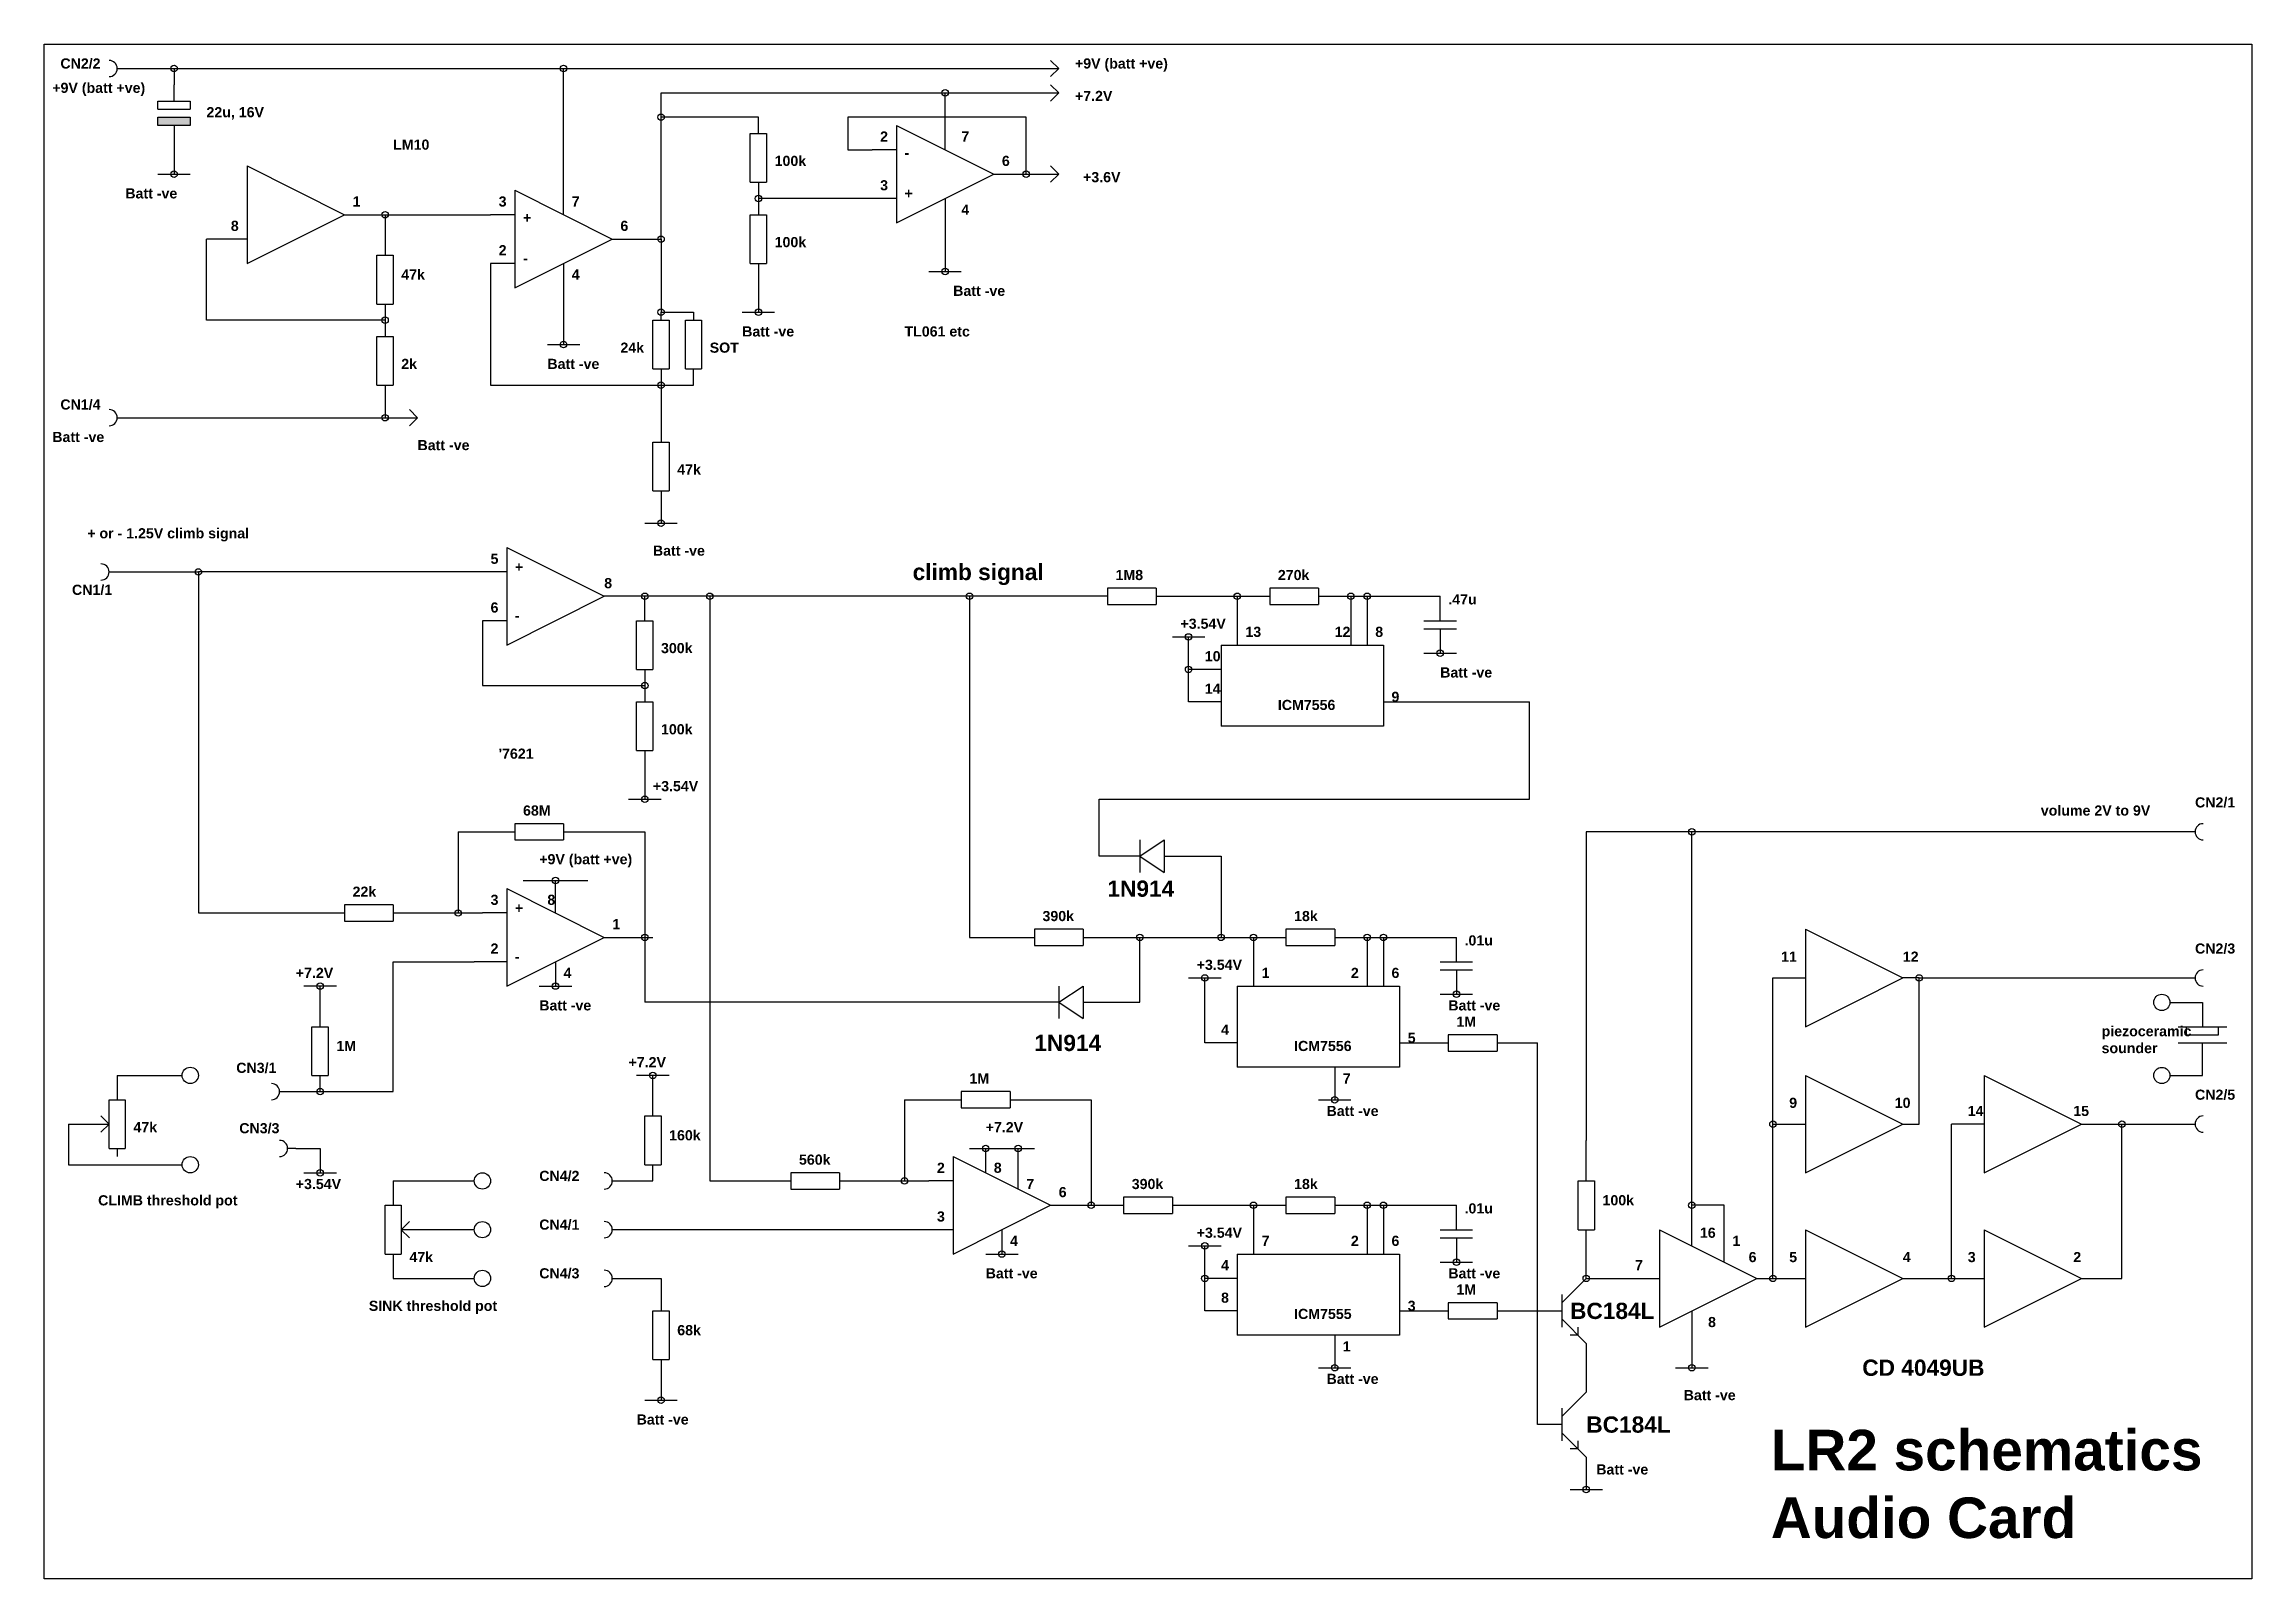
# Model space of a CAD drawing. Extents: x 11 to 283, y 14 to 203.
import ezdxf

# ---------------------------------------------------------------- set-up
doc = ezdxf.new("R2010")
doc.units = 0
doc.layers.add('1', color=7, linetype='CONTINUOUS')
doc.styles.add('ARIALB', font='ARIALBD.TTF')

msp = doc.modelspace()

# ---------------------------------------------------------------- hatches: boundary and pattern name
at = {"layer": '1', "linetype": 'CONTINUOUS'}
msp.add_hatch(color=19, dxfattribs=at).paths.add_polyline_path([(25, 194), (29, 194), (29, 193), (25, 193)])

# ---------------------------------------------------------------- linework, layer by layer
at = {"layer": '1', "color": 7, "linetype": 'CONTINUOUS'}
for p, q in [((11, 203), (283, 203)), ((11, 14), (11, 203)), ((283, 203), (283, 14)), ((20, 200), (136, 200)), ((27, 200), (27, 198)), ((73, 200), (77, 200)), ((75, 182), (75, 200)), ((136, 200), (135, 201)), ((136, 200), (135, 199)), ((25, 195), (25, 196)), ((25, 196), (29, 196)), ((27, 196), (27, 198)), ((29, 196), (29, 195)), ((87, 179), (87, 197)), ((87, 197), (136, 197)), ((122, 190), (122, 197)), ((136, 197), (135, 198)), ((136, 197), (135, 196)), ((25, 195), (29, 195)), ((99, 194), (87, 194)), ((99, 192), (99, 194)), ((132, 194), (110, 194)), ((110, 194), (110, 190)), ((132, 187), (132, 194)), ((27, 193), (27, 191)), ((27, 191), (27, 187)), ((98, 186), (98, 192)), ((98, 192), (100, 192)), ((100, 192), (100, 186)), ((116, 193), (116, 181)), ((116, 193), (128, 187)), ((36, 188), (36, 176)), ((36, 188), (48, 182)), ((110, 190), (113, 190)), ((116, 190), (113, 190)), ((136, 187), (135, 188)), ((25, 187), (29, 187)), ((69, 185), (69, 173)), ((69, 185), (81, 179)), ((98, 186), (100, 186)), ((99, 186), (99, 182)), ((116, 181), (128, 187)), ((128, 187), (131, 187)), ((131, 187), (136, 187)), ((136, 187), (135, 186)), ((113, 184), (99, 184)), ((116, 184), (113, 184)), ((122, 184), (122, 175)), ((36, 176), (48, 182)), ((48, 182), (51, 182)), ((51, 182), (53, 182)), ((53, 182), (53, 177)), ((53, 182), (66, 182)), ((69, 182), (66, 182)), ((98, 176), (98, 182)), ((98, 182), (100, 182)), ((100, 182), (100, 176)), ((31, 169), (31, 179)), ((31, 169), (31, 179)), ((33, 179), (31, 179)), ((36, 179), (33, 179)), ((52, 171), (52, 177)), ((52, 177), (54, 177)), ((54, 177), (54, 171)), ((69, 173), (81, 179)), ((81, 179), (87, 179)), ((87, 179), (87, 170)), ((69, 176), (66, 176)), ((66, 176), (66, 169)), ((75, 176), (75, 166)), ((98, 176), (100, 176)), ((99, 176), (99, 170)), ((120, 175), (124, 175)), ((53, 169), (31, 169)), ((52, 171), (54, 171)), ((53, 171), (53, 167)), ((66, 169), (66, 161)), ((86, 163), (86, 169)), ((86, 169), (88, 169)), ((87, 171), (87, 170)), ((87, 169), (87, 170)), ((87, 170), (91, 170)), ((88, 169), (88, 163)), ((90, 163), (90, 169)), ((90, 169), (92, 169)), ((91, 170), (91, 169)), ((92, 169), (92, 163)), ((97, 170), (101, 170)), ((52, 161), (52, 167)), ((52, 167), (54, 167)), ((54, 167), (54, 161)), ((73, 166), (77, 166)), ((73, 166), (77, 166)), ((73, 166), (77, 166)), ((73, 166), (77, 166)), ((52, 161), (54, 161)), ((53, 161), (53, 157)), ((66, 161), (86.02, 161)), ((86, 163), (88, 163)), ((86, 161), (87, 161)), ((87, 163), (87, 158)), ((87, 161), (91, 161)), ((90, 163), (92, 163)), ((91, 161), (91, 163)), ((57, 157), (56, 158)), ((87, 158), (87, 154)), ((20, 157), (57, 157)), ((57, 157), (56, 156)), ((86, 148), (86, 154)), ((86, 154), (88, 154)), ((88, 154), (88, 148)), ((86, 148), (88, 148)), ((87, 148), (87, 144)), ((85, 144), (89, 144)), ((85, 144), (89, 144)), ((68, 141), (68, 129)), ((68, 141), (80, 135)), ((19, 138), (30, 138)), ((20, 138), (24, 138)), ((65, 138), (30, 138)), ((30, 138), (30, 96)), ((68, 138), (65, 138)), ((68, 129), (80, 135)), ((142, 135), (80, 135)), ((85, 132), (85, 135)), ((93, 135), (93, 63)), ((125, 135), (125, 93)), ((142, 136), (142, 134)), ((148, 136), (142, 136)), ((142, 134), (148, 134)), ((148, 136), (148, 134)), ((148, 135), (151, 135)), ((151, 135), (159, 135)), ((158, 135), (158, 129)), ((159, 135), (162, 135)), ((162, 136), (162, 134)), ((168, 136), (162, 136)), ((162, 134), (168, 134)), ((168, 136), (168, 134)), ((168, 135), (171, 135)), ((171, 135), (183, 135)), ((172, 135), (172, 129)), ((174, 135), (174, 129)), ((183, 132), (183, 135)), ((68, 132), (65, 132)), ((65, 132), (65, 124)), ((84, 126), (84, 132)), ((84, 132), (86, 132)), ((86, 132), (86, 126)), ((181, 132), (185, 132)), ((181, 131), (185, 131)), ((183, 131), (183, 128)), ((150, 130), (154, 130)), ((152, 122), (152, 130)), ((156, 129), (156, 119)), ((181, 128), (185, 128)), ((84, 126), (86, 126)), ((85, 126), (85, 122)), ((156, 126), (152, 126)), ((65, 124), (85, 124)), ((84, 116), (84, 122)), ((84, 122), (86, 122)), ((86, 122), (86, 116)), ((156, 122), (152, 122)), ((176, 122), (188, 122)), ((188, 122), (194, 122)), ((194, 110), (194, 122)), ((84, 116), (86, 116)), ((85, 116), (85, 110)), ((83, 110), (87, 110)), ((141, 103), (141, 110)), ((141, 110), (194, 110)), ((69, 107), (69, 105)), ((75, 107), (69, 107)), ((75, 107), (75, 105)), ((62, 106), (66, 106)), ((62, 106), (62, 96)), ((66, 106), (69, 106)), ((69, 105), (75, 105)), ((75, 106), (78, 106)), ((78, 106), (85, 106)), ((85, 106), (85, 85)), ((146, 105), (146, 101)), ((146, 103), (149, 105)), ((149, 105), (149, 101)), ((276, 106), (201, 106)), ((201, 106), (201, 68)), ((214, 55), (214, 106)), ((146, 103), (141, 103)), ((146, 103), (149, 101)), ((149, 103), (156, 103)), ((156, 103), (156, 93)), ((68, 99), (68, 87)), ((68, 99), (80, 93)), ((70, 100), (78, 100)), ((74, 96), (74, 100)), ((30, 96), (39, 96)), ((39, 96), (42, 96)), ((42, 96), (45, 96)), ((45, 96), (48, 96)), ((48, 97), (48, 95)), ((54, 97), (48, 97)), ((54, 97), (54, 95)), ((54, 96), (57, 96)), ((57, 96), (65, 96)), ((68, 96), (65, 96)), ((48, 95), (54, 95)), ((68, 87), (80, 93)), ((80, 93), (83, 93)), ((83, 93), (86, 93)), ((125, 93), (133, 93)), ((133, 94), (133, 92)), ((139, 94), (133, 94)), ((139, 94), (139, 92)), ((139, 93), (153, 93)), ((146, 85), (146, 93)), ((153, 93), (161, 93)), ((160, 93), (160, 87)), ((161, 93), (164, 93)), ((164, 94), (164, 92)), ((170, 94), (164, 94)), ((170, 94), (170, 92)), ((170, 93), (173, 93)), ((173, 93), (185, 93)), ((174, 93), (174, 87)), ((176, 93), (176, 87)), ((185, 90), (185, 93)), ((228, 94), (240, 88)), ((228, 94), (228, 82)), ((54, 74), (54, 90)), ((54, 90), (64, 90)), ((65, 90), (64, 90)), ((68, 90), (65, 90)), ((74, 90), (74, 87)), ((133, 92), (139, 92)), ((164, 92), (170, 92)), ((183, 90), (187, 90)), ((152, 88), (156, 88)), ((154, 80), (154, 88)), ((183, 89), (187, 89)), ((185, 89), (185, 86)), ((224, 51), (224, 88)), ((224, 88), (228, 88)), ((228, 82), (240, 88)), ((242, 88), (240, 88)), ((242, 70), (242, 88)), ((242, 88), (276, 88)), ((47, 87), (43, 87)), ((45, 82), (45, 87)), ((72, 87), (76, 87)), ((136, 85), (85, 85)), ((136, 87), (136, 83)), ((136, 85), (139, 87)), ((136, 85), (139, 83)), ((139, 87), (139, 83)), ((139, 85), (146, 85)), ((158, 87), (158, 77)), ((183, 86), (187, 86)), ((272.91, 84.99), (273.91, 84.99)), ((273.91, 84.99), (276.91, 84.99)), ((276.91, 84.99), (276.91, 81.99)), ((44, 76), (44, 82)), ((44, 82), (46, 82)), ((46, 82), (46, 76)), ((273.91, 81.99), (277.91, 81.99)), ((274.91, 81.99), (274.91, 80.99)), ((277.91, 81.99), (278.91, 81.99)), ((278.91, 81.99), (279.91, 81.99)), ((278.91, 80.99), (278.91, 81.99)), ((158, 80), (154, 80)), ((178, 80), (184, 80)), ((184, 81), (184, 79)), ((190, 81), (184, 81)), ((184, 79), (190, 79)), ((190, 81), (190, 79)), ((190, 80), (195, 80)), ((195, 33), (195, 80)), ((273.91, 79.99), (278.91, 79.99)), ((274.91, 80.99), (277.91, 80.99)), ((276.91, 75.99), (276.91, 79.99)), ((277.91, 80.99), (278.91, 80.99)), ((278.91, 79.99), (279.91, 79.99)), ((170, 77), (170, 73)), ((20, 76), (20, 73)), ((20, 76), (28, 76)), ((40, 74), (45, 74)), ((44, 76), (46, 76)), ((45, 74), (45, 76)), ((45, 74), (54, 74)), ((88, 76), (84, 76)), ((86, 71), (86, 76)), ((124, 74), (124, 72)), ((130, 74), (124, 74)), ((130, 74), (130, 72)), ((228, 76), (240, 70)), ((228, 76), (228, 64)), ((250, 76), (262, 70)), ((250, 76), (250, 64)), ((272.91, 75.99), (276.91, 75.99)), ((19, 70), (18, 71)), ((19, 67), (19, 73)), ((19, 73), (21, 73)), ((21, 73), (21, 67)), ((85, 65), (85, 71)), ((85, 71), (87, 71)), ((87, 71), (87, 65)), ((117, 73), (121, 73)), ((117, 73), (117, 63)), ((121, 73), (124, 73)), ((124, 72), (130, 72)), ((130, 73), (133, 73)), ((133, 73), (140, 73)), ((140, 73), (140, 60)), ((168, 73), (172, 73)), ((14, 70), (19.02, 70)), ((14, 70), (14, 65)), ((19, 70), (18, 69)), ((224, 70), (228, 70)), ((228, 64), (240, 70)), ((240, 70), (242, 70)), ((246, 51), (246, 70)), ((250, 70), (246, 70)), ((250, 64), (262, 70)), ((262, 70), (276, 70)), ((267, 51), (267, 70)), ((19, 67), (21, 67)), ((20, 67), (20, 66)), ((42, 67), (41, 67)), ((42, 67), (45, 67)), ((45, 67), (45, 64)), ((123, 66), (123, 54)), ((123, 66), (135, 60)), ((125, 67), (133, 67)), ((127, 64), (127, 67)), ((131, 62), (131, 67)), ((201, 63), (201, 68)), ((14, 65), (28, 65)), ((43, 64), (47, 64)), ((54, 63), (54, 60)), ((54, 63), (64, 63)), ((81, 63), (86, 63)), ((85, 65), (87, 65)), ((86, 63), (86, 65)), ((93, 63), (97, 63)), ((97, 63), (100, 63)), ((100, 63), (103, 63)), ((103, 64), (103, 62)), ((109, 64), (103, 64)), ((109, 64), (109, 62)), ((109, 63), (112, 63)), ((112, 63), (120, 63)), ((123, 63), (120, 63)), ((200, 57), (200, 63)), ((200, 63), (202, 63)), ((202, 63), (202, 57)), ((53, 54), (53, 60)), ((53, 60), (55, 60)), ((55, 60), (55, 54)), ((103, 62), (109, 62)), ((123, 54), (135, 60)), ((135, 60), (138, 60)), ((138, 60), (141, 60)), ((141, 60), (144, 60)), ((144, 61), (144, 59)), ((150, 61), (144, 61)), ((150, 61), (150, 59)), ((150, 60), (153, 60)), ((153, 60), (161, 60)), ((160, 60), (160, 54)), ((161, 60), (164, 60)), ((164, 61), (164, 59)), ((170, 61), (164, 61)), ((170, 61), (170, 59)), ((170, 60), (173, 60)), ((173, 60), (185, 60)), ((174, 60), (174, 54)), ((176, 60), (176, 54)), ((185, 57), (185, 60)), ((218, 60), (214, 60)), ((218, 53), (218, 60)), ((55, 57), (56, 58)), ((144, 59), (150, 59)), ((164, 59), (170, 59)), ((64, 57), (55, 57)), ((55, 57), (56, 56)), ((123, 57), (81, 57)), ((129, 57), (129, 54)), ((152, 55), (156, 55)), ((154, 47), (154, 55)), ((183, 57), (187, 57)), ((183, 56), (187, 56)), ((185, 56), (185, 53)), ((200, 57), (202, 57)), ((201, 51), (201, 57)), ((210, 57), (222, 51)), ((210, 57), (210, 45)), ((228, 57), (240, 51)), ((228, 57), (228, 45)), ((250, 57), (262, 51)), ((250, 57), (250, 45)), ((53, 54), (55, 54)), ((54, 54), (54, 51)), ((127, 54), (131, 54)), ((158, 54), (158, 44)), ((183, 53), (187, 53)), ((54, 51), (64, 51)), ((81, 51), (87, 51)), ((87, 51), (87, 47)), ((158, 51), (154, 51)), ((198, 48), (201, 51)), ((198, 49), (198, 45)), ((201, 51), (210, 51)), ((210, 45), (222, 51)), ((222, 51), (228, 51)), ((228, 45), (240, 51)), ((240, 51), (250, 51)), ((250, 45), (262, 51)), ((262, 51), (267, 51)), ((86, 41), (86, 47)), ((86, 47), (88, 47)), ((88, 47), (88, 41)), ((158, 47), (154, 47)), ((178, 47), (184, 47)), ((184, 48), (184, 46)), ((190, 48), (184, 48)), ((190, 48), (190, 46)), ((190, 47), (198, 47)), ((214, 47), (214, 40)), ((170, 44), (170, 40)), ((184, 46), (190, 46)), ((198, 46), (201, 43)), ((200, 44), (199, 44)), ((200, 44), (200, 45)), ((86, 41), (88, 41)), ((87, 41), (87, 36)), ((201, 43), (201, 37)), ((168, 40), (172, 40)), ((212, 40), (216, 40)), ((85, 36), (89, 36)), ((198, 34), (201, 37)), ((198, 33), (195, 33)), ((198, 35), (198, 31)), ((198, 32), (201, 29)), ((200, 30), (199, 30)), ((200, 30), (200, 31)), ((201, 29), (201, 25)), ((199, 25), (203, 25)), ((283, 14), (11, 14))]:
    msp.add_line(p, q, dxfattribs=at)
msp.add_lwpolyline([(25, 194), (29, 194), (29, 193), (25, 193)], close=True, dxfattribs=at)
for points in [[(156, 129), (176, 129), (176, 119), (156, 119)], [(158, 87), (178, 87), (178, 77), (158, 77)], [(158, 54), (178, 54), (178, 44), (158, 44)]]:
    msp.add_lwpolyline(points, dxfattribs=at)
for centre, radius in [((27, 200), 0.4), ((75, 200), 0.4), ((122, 197), 0.4), ((87, 194), 0.4), ((27, 187), 0.4), ((132, 187), 0.4), ((53, 182), 0.4), ((99, 184), 0.4), ((87, 179), 0.4), ((122, 175), 0.4), ((53, 169), 0.4), ((87, 170), 0.4), ((99, 170), 0.4), ((75, 166), 0.4), ((87, 161), 0.4), ((53, 157), 0.4), ((87, 144), 0.4), ((30, 138), 0.4), ((85, 135), 0.4), ((93, 135), 0.4), ((125, 135), 0.4), ((158, 135), 0.4), ((172, 135), 0.4), ((174, 135), 0.4), ((152, 130), 0.4), ((183, 128), 0.4), ((152, 126), 0.4), ((85, 124), 0.4), ((85, 110), 0.4), ((214, 106), 0.4), ((74, 100), 0.4), ((62, 96), 0.4), ((85, 93), 0.4), ((146, 93), 0.4), ((156, 93), 0.4), ((160, 93), 0.4), ((174, 93), 0.4), ((176, 93), 0.4), ((45, 87), 0.4), ((74, 87), 0.4), ((154, 88), 0.4), ((242, 88), 0.4), ((185, 86), 0.4), ((271.91, 84.99), 1), ((29, 76), 1), ((86, 76), 0.4), ((271.91, 75.99), 1), ((45, 74), 0.4), ((170, 73), 0.4), ((224, 70), 0.4), ((267, 70), 0.4), ((29, 65), 1), ((127, 67), 0.4), ((131, 67), 0.4), ((45, 64), 0.4), ((65, 63), 1), ((117, 63), 0.4), ((140, 60), 0.4), ((160, 60), 0.4), ((174, 60), 0.4), ((176, 60), 0.4), ((214, 60), 0.4), ((65, 57), 1), ((154, 55), 0.4), ((65, 51), 1), ((129, 54), 0.4), ((185, 53), 0.4), ((154, 51), 0.4), ((201, 51), 0.4), ((224, 51), 0.4), ((246, 51), 0.4), ((170, 40), 0.4), ((214, 40), 0.4), ((87, 36), 0.4), ((201, 25), 0.4)]:
    msp.add_circle(centre, radius, dxfattribs=at)
for centre, start, end in [((19, 200), 270, 90), ((19, 157), 270, 90), ((18, 138), 270, 90), ((277, 106), 90, 270), ((277, 88), 90, 270), ((39, 74), 270, 90), ((277, 70), 90, 270), ((40, 67), 270, 90), ((80, 63), 270, 90), ((80, 57), 270, 90), ((80, 51), 270, 90)]:
    msp.add_arc(centre, 1, start, end, dxfattribs=at)

# ---------------------------------------------------------------- texts
at = {"layer": '1', "color": 7, "linetype": 'CONTINUOUS', "style": 'ARIALB'}
for s, height, p in [('CN2/2', 1.25, (13, 200)), ('+9V (batt +ve)', 1.25, (138, 200)), ('+9V (batt +ve)', 1.25, (12, 197)), ('+7.2V', 1.25, (138, 196)), ('22u, 16V', 1.25, (31, 194)), ('LM10', 1.25, (54, 190)), ('2', 1.25, (114, 191)), ('7', 1.25, (124, 191)), ('100k', 1.25, (101, 188)), ('-', 1.25, (117, 189)), ('6', 1.25, (129, 188)), ('Batt -ve', 1.25, (21, 184)), ('3', 1.25, (114, 185)), ('+', 1.25, (117, 184)), ('+3.6V', 1.25, (139, 186)), ('1', 1.25, (49, 183)), ('3', 1.25, (67, 183)), ('7', 1.25, (76, 183)), ('4', 1.25, (124, 182)), ('8', 1.25, (34, 180)), ('+', 1.25, (70, 181)), ('6', 1.25, (82, 180)), ('2', 1.25, (67, 177)), ('100k', 1.25, (101, 178)), ('47k', 1.25, (55, 174)), ('-', 1.25, (70, 176)), ('4', 1.25, (76, 174)), ('Batt -ve', 1.25, (123, 172)), ('24k', 1.25, (82, 165)), ('SOT', 1.25, (93, 165)), ('Batt -ve', 1.25, (97, 167)), ('TL061 etc', 1.25, (117, 167)), ('2k', 1.25, (55, 163)), ('Batt -ve', 1.25, (73, 163)), ('CN1/4', 1.25, (13, 158)), ('Batt -ve', 1.25, (12, 154)), ('Batt -ve', 1.25, (57, 153)), ('47k', 1.25, (89, 150)), ('+ or - 1.25V climb signal', 1.25, (16.31, 142.14)), ('5', 1.25, (66, 139)), ('+', 1.25, (69, 138)), ('Batt -ve', 1.25, (86, 140)), ('climb signal', 2, (118, 137)), ('CN1/1', 1.25, (14.43, 135.18)), ('8', 1.25, (80, 136)), ('1M8', 1.25, (143, 137)), ('270k', 1.25, (163, 137)), ('6', 1.25, (66, 133)), ('.47u', 1.25, (184, 134)), ('-', 1.25, (69, 132)), ('+3.54V', 1.25, (151, 131)), ('13', 1.25, (159, 130)), ('12', 1.25, (170, 130)), ('8', 1.25, (175, 130)), ('300k', 1.25, (87, 128)), ('10', 1.25, (154, 127)), ('Batt -ve', 1.25, (183, 125)), ('14', 1.25, (154, 123)), ('9', 1.25, (177, 122)), ('ICM7556', 1.25, (163, 121)), ('100k', 1.25, (87, 118)), ("'7621", 1.25, (67, 115)), ('+3.54V', 1.25, (86, 111)), ('68M', 1.25, (70, 108)), ('volume 2V to 9V', 1.25, (257, 108)), ('CN2/1', 1.25, (276, 109)), ('+9V (batt +ve)', 1.25, (72, 102)), ('22k', 1.25, (49, 98)), ('3', 1.25, (66, 97)), ('8', 1.25, (73, 97)), ('1N914', 2, (142, 98)), ('+', 1.25, (69, 96)), ('1', 1.25, (81, 94)), ('390k', 1.25, (134, 95)), ('18k', 1.25, (165, 95)), ('.01u', 1.25, (186, 92)), ('2', 1.25, (66, 91)), ('-', 1.25, (69, 90)), ('+3.54V', 1.25, (153, 89)), ('11', 1.25, (225, 90)), ('12', 1.25, (240, 90)), ('CN2/3', 1.25, (276, 91)), ('+7.2V', 1.25, (42, 88)), ('4', 1.25, (75, 88)), ('1', 1.25, (161, 88)), ('2', 1.25, (172, 88)), ('6', 1.25, (177, 88)), ('Batt -ve', 1.25, (72, 84)), ('Batt -ve', 1.25, (184, 84)), ('4', 1.25, (156, 81)), ('1M', 1.25, (185, 82)), ('1M', 1.25, (47, 79)), ('1N914', 2, (133, 79)), ('ICM7556', 1.25, (165, 79)), ('5', 1.25, (179, 80)), ('CN3/1', 1.25, (34.67, 76.31)), ('+7.2V', 1.25, (83, 77)), ('1M', 1.25, (125, 75)), ('7', 1.25, (171, 75)), ('CN2/5', 1.25, (276, 73)), ('Batt -ve', 1.25, (169, 71)), ('9', 1.25, (226, 72)), ('10', 1.25, (239, 72)), ('14', 1.25, (248, 71)), ('15', 1.25, (261, 71)), ('47k', 1.25, (22, 69)), ('CN3/3', 1.25, (35.04, 68.87)), ('160k', 1.25, (88, 68)), ('+7.2V', 1.25, (127, 69)), ('560k', 1.25, (104, 65)), ('+3.54V', 1.25, (42, 62)), ('CN4/2', 1.25, (72, 63)), ('2', 1.25, (121, 64)), ('8', 1.25, (128, 64)), ('7', 1.25, (132, 62)), ('390k', 1.25, (145, 62)), ('18k', 1.25, (165, 62)), ('CLIMB threshold pot', 1.25, (17.65, 59.99)), ('6', 1.25, (136, 61)), ('.01u', 1.25, (186, 59)), ('100k', 1.25, (203, 60)), ('CN4/1', 1.25, (72, 57)), ('3', 1.25, (121, 58)), ('+3.54V', 1.25, (153, 56)), ('16', 1.25, (215, 56)), ('4', 1.25, (130, 55)), ('7', 1.25, (161, 55)), ('2', 1.25, (172, 55)), ('6', 1.25, (177, 55)), ('1', 1.25, (219, 55)), ('47k', 1.25, (56, 53)), ('CN4/3', 1.25, (72, 51)), ('Batt -ve', 1.25, (127, 51)), ('4', 1.25, (156, 52)), ('Batt -ve', 1.25, (184, 51)), ('7', 1.25, (207, 52)), ('6', 1.25, (221, 53)), ('5', 1.25, (226, 53)), ('4', 1.25, (240, 53)), ('3', 1.25, (248, 53)), ('2', 1.25, (261, 53)), ('8', 1.25, (156, 48)), ('1M', 1.25, (185, 49)), ('SINK threshold pot', 1.25, (51, 47)), ('ICM7555', 1.25, (165, 46)), ('3', 1.25, (179, 47)), ('BC184L', 2, (199, 46)), ('8', 1.25, (216, 45)), ('68k', 1.25, (89, 44)), ('1', 1.25, (171, 42)), ('CD 4049UB', 2, (235, 39)), ('Batt -ve', 1.25, (169, 38)), ('Batt -ve', 1.25, (213, 36)), ('Batt -ve', 1.25, (84, 33)), ('BC184L', 2, (201, 32)), ('Batt -ve', 1.25, (202.23, 26.85))]:
    msp.add_text(s, height=height, dxfattribs=at).set_placement(p)
at = {"layer": '1', "color": 7, "linetype": 'CONTINUOUS', "attachment_point": 7, "style": 'ARIALB'}
for s, insert, char_height in [('piezoceramic \\Psounder', (264.49, 78.72), 1.25), ('LR2 schematics\\PAudio Card ', (223.73, 18.95), 5)]:
    msp.add_mtext(s, dxfattribs=dict(at, insert=insert, char_height=char_height))

doc.saveas('drawing.dxf')
